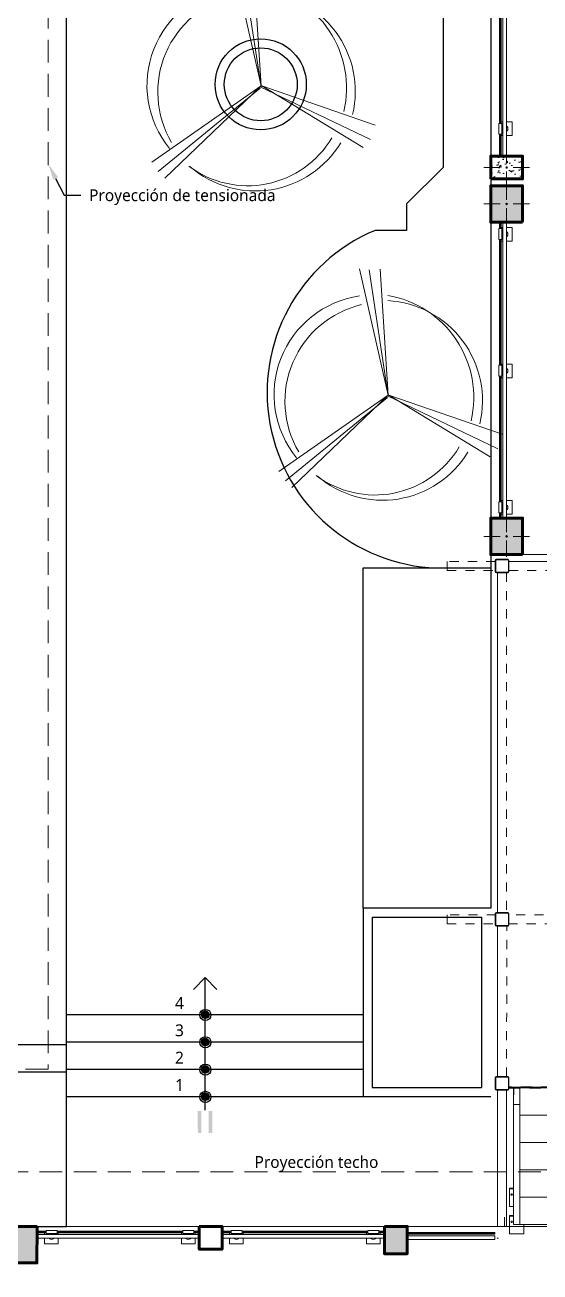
# Model space of a CAD drawing. Header units: metres. Extents: x 28 to 239, y -1 to 113.
# Drawn here: x 114.63 to 120.28, y 47.49 to 61.18 of the extents above; entities that cross this region are included whole.
import ezdxf
from ezdxf import colors
from ezdxf.entities.mleader import LeaderData, LeaderLine
from ezdxf.math import Vec2, Vec3

# ---------------------------------------------------------------- set-up
doc = ezdxf.new("R2010")
doc.units = ezdxf.units.M
doc.linetypes.add('DASHED2', pattern=[0.375, 0.25, -0.125])
doc.linetypes.add('HIDDEN2', pattern=[0.1875, 0.125, -0.0625])
for name, color, linetype, lineweight in [('0-ARBOL', 64, 'Continuous', 0), ('A-FLOR-HRAL', 11, 'Continuous', 9), ('COLUMNAS 50', 32, 'Continuous', 70), ('GRAFO 0 BLANCO', 7, 'Continuous', 0), ('GRAFO00', 7, 'Continuous', 0), ('letras sr', 7, 'Continuous', 5), ('MK-LINEAS GENERALES', 7, 'Continuous', 0), ('Proyeccciones', 1, 'DASHED2', 18), ('proyecciones', 1, 'DASHED2', 5)]:
    doc.layers.add(name, color=color, linetype=linetype, lineweight=lineweight)
doc.layers.add('Proyección de Vigueta de metal', color=40, linetype='HIDDEN2')
doc.styles.add('Generales', font='trebuc.ttf', dxfattribs={"height": 0.1})

# ---------------------------------------------------------------- blocks, each defined once
blk = doc.blocks.new('columna pasillos')
at = {"layer": 'GRAFO 0 BLANCO'}
h = blk.add_hatch(dxfattribs=at)
h.set_pattern_fill('AR-CONC', color=256, scale=0.024, angle=-90)
h.set_pattern_definition([(320, (0, 0), (-0.015060515, -0.17214244), [0.018, -0.198]), (265, (0, 0), (0.18052611, 0.03330032), [0.0144, -0.1584]), (10.45144, (-0.00126, -0.01435), (0.1654656, -0.13884213), [0.01529765, -0.16827411]), (316.1842, (0.048, -7e-10), (-0.03972463, -0.25613792), [0.027, -0.297]), (6.63563, (0.0447, -0.02134), (0.23378846, -0.22431887), [0.02294648, -0.2524113]), (261.18416, (0.048, -7e-10), (0.23378846, -0.22431887), [0.0216, -0.2376]), (291, (0.036, -0.024), (-0.096628536, -0.14325769), [0.018, -0.198]), (236, (0.036, -0.024), (0.17403601, -0.05839568), [0.0144, -0.1584]), (341.45144, (0.02795, -0.03594), (0.07740747, -0.20165337), [0.01529765, -0.16827411]), (307.5, (0, 0), (0.079894525, -0.002918366), [0, -0.15648, 0, -0.1608, 0, -0.159]), (277.5, (0, 0), (0.09465881, -0.06313669), [0, -0.09168, 0, -0.15288, 0, -0.0606]), (237.5, (7e-10, 0.05352), (-0.005413171, -0.128117385), [0, -0.06, 0, -0.1872, 0, -0.2484]), (227.5, (1e-09, 0.07752), (0.024025194, -0.13996468), [0, -0.078, 0, -0.12432, 0, -0.1764])])
h.paths.add_polyline_path([(-235.535, 35.024), (-235.785, 35.024), (-235.785, 34.674), (-235.535, 34.674)])
h.paths.add_polyline_path([(-235.651, 34.849, -1), (-235.668, 34.849, -1)], flags=16)
at = {"layer": 'COLUMNAS 50', "color": 1, "linetype": 'Continuous', "lineweight": 9}
for p, q in [((-235.66, 35.099), (-235.66, 34.919)), ((-235.705, 34.849), (-235.885, 34.849)), ((-235.66, 34.779), (-235.66, 34.599)), ((-235.615, 34.849), (-235.435, 34.849))]:
    blk.add_line(p, q, dxfattribs=at)
at = {"layer": 'COLUMNAS 50', "linetype": 'Continuous'}
blk.add_lwpolyline([(-235.785, 35.024), (-235.535, 35.024), (-235.535, 34.674), (-235.785, 34.674)], close=True, dxfattribs=at)
at = {"layer": 'COLUMNAS 50', "color": 1, "linetype": 'Continuous', "lineweight": 9}
blk.add_circle((-235.66, 34.849), 0.00871, dxfattribs=at)
blk.add_point((-235.66, 34.849), dxfattribs=at)
blk = doc.blocks.new('Barandilla - 50 x 12mm-V62-Nivel 2')
at = {"layer": 'A-FLOR-HRAL'}
for p, q in [((-27, 93), (-88, 93)), ((-88, 93), (-88, 18)), ((-88, 18), (-88, -57)), ((34, 93), (13, 93)), ((25, 3), (25, 34)), ((27, 79), (57, 79)), ((27, 79), (27, -40)), ((57, 79), (57, -40)), ((-88, -57), (-27, -57)), ((13, -57), (34, -57)), ((57, -40), (27, -40))]:
    blk.add_line(p, q, dxfattribs=at)
for centre, radius, start, end in [((-1, 18), 39.4, 144.0345, 215.4043), ((-19, -78), 120, 93.5659, 96.3187), ((-19, -78), 120, 68.282, 74.1525), ((-18, 114), 120, 285.3761, 291.1568), ((-18, 114), 120, 263.1201, 265.9891)]:
    blk.add_arc(centre, radius, start, end, dxfattribs=at)
blk = doc.blocks.new('Barandilla - 50 x 12mm-V63-Nivel 2')
at = {"layer": 'A-FLOR-HRAL'}
for p, q in [((-27, 93), (-88, 93)), ((-88, 93), (-88, 18)), ((-88, 18), (-88, -57)), ((34, 93), (13, 93)), ((25, 3), (25, 34)), ((27, 79), (57, 79)), ((27, 79), (27, -40)), ((57, 79), (57, -40)), ((-88, -57), (-27, -57)), ((13, -57), (34, -57)), ((57, -40), (27, -40))]:
    blk.add_line(p, q, dxfattribs=at)
for centre, radius, start, end in [((-1, 18), 39.4, 144.0345, 215.4043), ((-19, -78), 120, 93.584, 96.3187), ((-19, -78), 120, 68.282, 74.186), ((-18, 114), 120, 285.3497, 291.1568), ((-18, 114), 120, 263.1201, 265.9625)]:
    blk.add_arc(centre, radius, start, end, dxfattribs=at)
blk = doc.blocks.new('Barandilla - Barandilla-616086-Nivel 2')
at = {"layer": 'A-FLOR-HRAL'}
for p, q in [((106988, 39643), (107089, 39643)), ((106988, 39635), (107089, 39635)), ((106988, 39633), (107089, 39633)), ((106988, 39625), (107089, 39625)), ((108769, 39605), (106988, 39605)), ((106988, 39565), (108769, 39565)), ((107208, 39643), (108589, 39643)), ((107208, 39635), (108589, 39635)), ((107208, 39633), (108589, 39633)), ((107208, 39625), (108589, 39625)), ((108708, 39643), (108769, 39643)), ((108708, 39635), (108769, 39635)), ((108708, 39633), (108769, 39633)), ((108708, 39625), (108769, 39625))]:
    blk.add_line(p, q, dxfattribs=at)
at = {"extrusion": (0, 0, -1), "zscale": -1, "rotation": 90.00000000000027}
for name, p in [('Barandilla - 50 x 12mm-V63-Nivel 2', (-107128, 39591)), ('Barandilla - 50 x 12mm-V62-Nivel 2', (-108628, 39591))]:
    blk.add_blockref(name, p, dxfattribs=at)
blk = doc.blocks.new('Barandilla - 50 x 12mm-V64-Nivel 2')
at = {"layer": 'A-FLOR-HRAL'}
for p, q in [((-27, 93), (-88, 93)), ((-88, 93), (-88, 18)), ((-88, 18), (-88, -57)), ((34, 93), (13, 93)), ((25, 3), (25, 34)), ((27, 79), (57, 79)), ((27, 79), (27, -40)), ((57, 79), (57, -40)), ((-88, -57), (-27, -57)), ((13, -57), (34, -57)), ((57, -40), (27, -40))]:
    blk.add_line(p, q, dxfattribs=at)
for centre, radius, start, end in [((-1, 18), 39.4, 144.0345, 215.4043), ((-19, -78), 120, 93.566, 96.3187), ((-19, -78), 120, 68.282, 74.1525), ((-18, 114), 120, 285.3761, 291.1568), ((-18, 114), 120, 263.1201, 265.989)]:
    blk.add_arc(centre, radius, start, end, dxfattribs=at)
blk = doc.blocks.new('Barandilla - 50 x 12mm-V65-Nivel 2')
at = {"layer": 'A-FLOR-HRAL'}
for p, q in [((-27, 93), (-88, 93)), ((-88, 93), (-88, 18)), ((-88, 18), (-88, -57)), ((34, 93), (13, 93)), ((25, 3), (25, 34)), ((27, 79), (57, 79)), ((27, 79), (27, -40)), ((57, 79), (57, -40)), ((-88, -57), (-27, -57)), ((13, -57), (34, -57)), ((57, -40), (27, -40))]:
    blk.add_line(p, q, dxfattribs=at)
for centre, radius, start, end in [((-1, 18), 39.4, 144.0345, 215.4043), ((-19, -78), 120, 93.584, 96.3187), ((-19, -78), 120, 68.282, 74.1859), ((-18, 114), 120, 285.3497, 291.1568), ((-18, 114), 120, 263.1201, 265.9625)]:
    blk.add_arc(centre, radius, start, end, dxfattribs=at)
blk = doc.blocks.new('Barandilla - Barandilla-616161-Nivel 2')
at = {"layer": 'A-FLOR-HRAL'}
for p, q in [((104958, 39643), (105058, 39643)), ((104958, 39635), (105058, 39635)), ((104958, 39633), (105058, 39633)), ((104958, 39625), (105058, 39625)), ((106738, 39605), (104958, 39605)), ((104958, 39565), (106738, 39565)), ((105177, 39643), (106558, 39643)), ((105177, 39635), (106558, 39635)), ((105177, 39633), (106558, 39633)), ((105177, 39625), (106558, 39625)), ((106677, 39643), (106738, 39643)), ((106677, 39635), (106738, 39635)), ((106677, 39633), (106738, 39633)), ((106677, 39625), (106738, 39625))]:
    blk.add_line(p, q, dxfattribs=at)
at = {"extrusion": (0, 0, -1), "zscale": -1, "rotation": 90.00000000000027}
for name, p in [('Barandilla - 50 x 12mm-V65-Nivel 2', (-105098, 39591)), ('Barandilla - 50 x 12mm-V64-Nivel 2', (-106598, 39591))]:
    blk.add_blockref(name, p, dxfattribs=at)
blk = doc.blocks.new('Barandilla - Barandilla-616859-Nivel 2')
at = {"layer": 'A-FLOR-HRAL'}
for p, q in [((109979, 39628), (109019, 39628)), ((109979, 39620), (109019, 39620)), ((109979, 39618), (109019, 39618)), ((109979, 39610), (109019, 39610)), ((109979, 39590), (109019, 39590)), ((109979, 39628), (109979, 39620)), ((109979, 39620), (109979, 39618)), ((109979, 39618), (109979, 39610)), ((109979, 39590), (109979, 39550)), ((109019, 39550), (109979, 39550))]:
    blk.add_line(p, q, dxfattribs=at)
blk = doc.blocks.new('Barandilla - 50 x 12mm-V29-Nivel 2')
at = {"layer": 'A-FLOR-HRAL'}
for p, q in [((-27, 93), (-88, 93)), ((-88, 93), (-88, 18)), ((-88, 18), (-88, -57)), ((34, 93), (13, 93)), ((25, 3), (25, 34)), ((27, 79), (57, 79)), ((27, 79), (27, -40)), ((57, 79), (57, -40)), ((-88, -57), (-27, -57)), ((13, -57), (34, -57)), ((57, -40), (27, -40))]:
    blk.add_line(p, q, dxfattribs=at)
for centre, radius, start, end in [((-1, 18), 39.4, 144.0345, 215.4043), ((-19, -78), 120, 93.5416, 96.3187), ((-19, -78), 120, 68.282, 74.197), ((-18, 114), 120, 285.3258, 291.1568), ((-18, 114), 120, 263.1201, 266.0119)]:
    blk.add_arc(centre, radius, start, end, dxfattribs=at)
blk = doc.blocks.new('Barandilla - 50 x 12mm-V8-Nivel 2')
at = {"layer": 'A-FLOR-HRAL'}
for p, q in [((-27, 93), (-88, 93)), ((-88, 93), (-88, 18)), ((-88, 18), (-88, -57)), ((34, 93), (13, 93)), ((25, 3), (25, 34)), ((27, 79), (57, 79)), ((27, 79), (27, -40)), ((57, 79), (57, -40)), ((-88, -57), (-27, -57)), ((13, -57), (34, -57)), ((57, -40), (27, -40))]:
    blk.add_line(p, q, dxfattribs=at)
for centre, radius, start, end in [((-1, 18), 39.4, 144.0345, 215.4043), ((-19, -78), 120, 93.584, 96.3187), ((-19, -78), 120, 68.282, 74.1525), ((-18, 114), 120, 285.3761, 291.1568), ((-18, 114), 120, 263.1201, 265.9625)]:
    blk.add_arc(centre, radius, start, end, dxfattribs=at)
blk = doc.blocks.new('Barandilla - Barandilla-594491-Nivel 2')
at = {"layer": 'A-FLOR-HRAL'}
for p, q in [((109974, 53579), (109974, 53300)), ((109982, 53579), (109982, 53300)), ((109984, 53579), (109984, 53300)), ((109992, 53579), (109992, 53300)), ((110013, 53579), (110013, 51441)), ((110053, 51441), (110053, 53579)), ((109974, 53181), (109974, 51800)), ((109982, 53181), (109982, 51800)), ((109984, 53181), (109984, 51800)), ((109992, 53181), (109992, 51800)), ((109974, 51681), (109974, 51441)), ((109982, 51681), (109982, 51441)), ((109984, 51681), (109984, 51441)), ((109992, 51681), (109992, 51441))]:
    blk.add_line(p, q, dxfattribs=at)
at = {"rotation": 180}
for name, p in [('Barandilla - 50 x 12mm-V8-Nivel 2', (110026, 53260)), ('Barandilla - 50 x 12mm-V29-Nivel 2', (110026, 51760))]:
    blk.add_blockref(name, p, dxfattribs=at)
blk = doc.blocks.new('Barandilla - 50 x 12mm-V36-Nivel 2')
at = {"layer": 'A-FLOR-HRAL'}
for p, q in [((-27, 93), (-88, 93)), ((-88, 93), (-88, 18)), ((-88, 18), (-88, -57)), ((34, 93), (13, 93)), ((25, 3), (25, 34)), ((27, 79), (57, 79)), ((27, 79), (27, -40)), ((57, 79), (57, -40)), ((-88, -57), (-27, -57)), ((13, -57), (34, -57)), ((57, -40), (27, -40))]:
    blk.add_line(p, q, dxfattribs=at)
for centre, radius, start, end in [((-1, 18), 39.4, 144.0345, 215.4043), ((-19, -78), 120, 93.5733, 96.3187), ((-19, -78), 120, 68.282, 74.1525), ((-18, 114), 120, 285.3761, 291.1568), ((-18, 114), 120, 263.1201, 265.9778)]:
    blk.add_arc(centre, radius, start, end, dxfattribs=at)
blk = doc.blocks.new('Barandilla - 50 x 12mm-V37-Nivel 2')
at = {"layer": 'A-FLOR-HRAL'}
for p, q in [((-27, 93), (-88, 93)), ((-88, 93), (-88, 18)), ((-88, 18), (-88, -57)), ((34, 93), (13, 93)), ((25, 3), (25, 34)), ((27, 79), (57, 79)), ((27, 79), (27, -40)), ((57, 79), (57, -40)), ((-88, -57), (-27, -57)), ((13, -57), (34, -57)), ((57, -40), (27, -40))]:
    blk.add_line(p, q, dxfattribs=at)
for centre, radius, start, end in [((-1, 18), 39.4, 144.0345, 215.4043), ((-19, -78), 120, 93.584, 96.3187), ((-19, -78), 120, 68.282, 74.1716), ((-18, 114), 120, 285.3608, 291.1568), ((-18, 114), 120, 263.1201, 265.9625)]:
    blk.add_arc(centre, radius, start, end, dxfattribs=at)
blk = doc.blocks.new('Barandilla - Barandilla-595304-Nivel 2')
at = {"layer": 'A-FLOR-HRAL'}
for p, q in [((109974, 50716), (109974, 50646)), ((109982, 50716), (109982, 50646)), ((109984, 50716), (109984, 50646)), ((109992, 50716), (109992, 50646)), ((110013, 50716), (110013, 47467)), ((110053, 47467), (110053, 50716)), ((109974, 50527), (109974, 49146)), ((109982, 50527), (109982, 49146)), ((109984, 50527), (109984, 49146)), ((109992, 50527), (109992, 49146)), ((109974, 49027), (109974, 47646)), ((109982, 49027), (109982, 47646)), ((109984, 49027), (109984, 47646)), ((109992, 49027), (109992, 47646)), ((109974, 47527), (109974, 47467)), ((109982, 47527), (109982, 47467)), ((109984, 47527), (109984, 47467)), ((109992, 47527), (109992, 47467))]:
    blk.add_line(p, q, dxfattribs=at)
at = {"extrusion": (0, 0, -1), "zscale": -1}
for name, p in [('Barandilla - 50 x 12mm-V36-Nivel 2', (-110026, 50566)), ('Barandilla - 50 x 12mm-V8-Nivel 2', (-110026, 49066)), ('Barandilla - 50 x 12mm-V37-Nivel 2', (-110026, 47566))]:
    blk.add_blockref(name, p, dxfattribs=at)
blk = doc.blocks.new('ar7')
for p, q in [((88.08, 37.82), (92, 20.48)), ((89.38, 37.71), (92, 20.38)), ((92, 20.48), (90.88, 37.79)), ((92, 20.48), (77, 10.03)), ((77.89, 8.72), (91.9, 20.18)), ((78.78, 7.81), (92, 20.48)), ((91.9, 20.38), (107.03, 13.13)), ((92.1, 20.48), (106.02, 12.04)), ((107.65, 15.12), (92.1, 20.48))]:
    blk.add_line(p, q)
for centre, radius, start, end in [((90.04, 20.56), 13.7, 98.3934, 219.1798), ((91.48, 19.64), 13.65, 103.3596, 210.5357), ((91.18, 19.74), 13.76, 346.6212, 86.8408), ((89.55, 20.2), 14.19, 346.8452, 80.3119), ((90.17, 20.21), 13.43, 233.0435, 329.4406), ((91.22, 19.74), 13.68, 229.263, 328.8764)]:
    blk.add_arc(centre, radius, start, end)

msp = doc.modelspace()

# ---------------------------------------------------------------- hatches: boundary and pattern name
at = {"true_color": 0xc7c8ca}
for points in [[(116.58, 50.341, 1), (116.639, 50.282, 1)], [(116.58, 50.282, 1), (116.639, 50.341, 1)], [(116.58, 50.041, 1), (116.639, 49.982, 1)], [(116.58, 49.982, 1), (116.639, 50.041, 1)], [(116.58, 49.741, 1), (116.639, 49.682, 1)], [(116.58, 49.682, 1), (116.639, 49.741, 1)], [(116.58, 49.441, 1), (116.639, 49.382, 1)], [(116.58, 49.382, 1), (116.639, 49.441, 1)]]:
    msp.add_hatch(color=9, dxfattribs=at).paths.add_polyline_path(points)
h = msp.add_hatch(color=9, dxfattribs=at)
h.paths.add_polyline_path([(116.527, 49.254), (116.567, 49.254), (116.568, 49.014), (116.528, 49.014)])
h.paths.add_polyline_path([(116.647, 49.255), (116.687, 49.255), (116.688, 49.015), (116.648, 49.015)])
at = {"layer": 'GRAFO 0 BLANCO', "true_color": 0x939598}
h = msp.add_hatch(color=252, dxfattribs=at)
h.dxf.hatch_style = 1
h.paths.add_polyline_path([(119.741, 59.012), (120.091, 59.012), (120.091, 59.412), (119.741, 59.412)])
h = msp.add_hatch(color=252, dxfattribs=at)
h.dxf.hatch_style = 1
h.paths.add_polyline_path([(119.741, 55.363), (120.091, 55.363), (120.091, 55.763), (119.741, 55.763)])
h = msp.add_hatch(color=252, dxfattribs=at)
h.dxf.hatch_style = 1
h.paths.add_polyline_path([(118.575, 47.988), (118.825, 47.988), (118.825, 47.688), (118.575, 47.688)])
h.paths.add_polyline_path([(114.764, 47.988), (114.514, 47.988), (114.513, 47.588), (114.763, 47.588)])
h.paths.add_polyline_path([(110.174, 47.988), (109.924, 47.988), (109.923, 47.588), (110.173, 47.588)])
h.paths.add_polyline_path([(105.888, 47.988), (106.138, 47.988), (106.138, 47.688), (105.888, 47.688)])
h.paths.add_polyline_path([(101.28, 47.988), (101.53, 47.988), (101.53, 47.688), (101.28, 47.688)])
h.paths.add_polyline_path([(97.221, 47.988), (97.471, 47.988), (97.471, 47.688), (97.221, 47.688)])
h.paths.add_polyline_path([(93.266, 47.988), (93.516, 47.988), (93.516, 47.688), (93.266, 47.688)])

# ---------------------------------------------------------------- linework, layer by layer
at = {"color": 9, "true_color": 0xc7c8ca}
for p, q in [((119.218, 61.435), (119.218, 59.614)), ((119.218, 59.614), (118.818, 59.214)), ((118.818, 59.214), (118.818, 58.921)), ((118.818, 58.921), (118.472, 58.921)), ((118.341, 51.483), (118.341, 49.412)), ((118.441, 51.383), (118.441, 49.512)), ((118.441, 51.383), (119.641, 51.383)), ((119.641, 51.383), (119.641, 49.512)), ((116.609, 50.719), (116.48, 50.59)), ((116.609, 49.263), (116.609, 50.719)), ((116.609, 50.719), (116.738, 50.59)), ((118.341, 50.312), (115.085, 50.312)), ((115.086, 47.988), (115.085, 50.312)), ((118.341, 50.012), (115.085, 50.012)), ((118.341, 49.712), (115.085, 49.712)), ((115.086, 49.68), (91.857, 49.68)), ((118.441, 49.512), (119.641, 49.512)), ((91.857, 47.988), (115.086, 47.988))]:
    msp.add_line(p, q, dxfattribs=at)
msp.add_line((119.991, 49.508), (119.991, 49.432))
for points in [[(113.886, 68.589), (113.885, 49.985), (115.085, 49.984), (115.086, 69.588), (113.886, 69.59), (113.886, 69.589)], [(119.741, 69.001), (119.741, 55.216)], [(119.148, 55.216), (119.741, 55.216)], [(119.741, 49.412), (115.086, 49.412)]]:
    msp.add_lwpolyline(points, dxfattribs=at)
msp.add_lwpolyline([(119.741, 51.483), (118.341, 51.483), (118.341, 55.216), (119.741, 55.216)], close=True, dxfattribs=at)
for centre, radius in [((117.218, 60.525), 0.5), ((117.218, 60.525), 0.4), ((116.611, 50.31), 0.061), ((116.609, 50.312), 0.042), ((116.609, 50.312), 0.042), ((116.609, 50.312), 0.042), ((116.609, 50.312), 0.042), ((116.611, 50.01), 0.061), ((116.609, 50.012), 0.042), ((116.609, 50.012), 0.042), ((116.609, 50.012), 0.042), ((116.609, 50.012), 0.042), ((116.611, 49.71), 0.061), ((116.609, 49.712), 0.042), ((116.609, 49.712), 0.042), ((116.609, 49.712), 0.042), ((116.609, 49.712), 0.042), ((116.611, 49.41), 0.061), ((116.609, 49.412), 0.042), ((116.609, 49.412), 0.042), ((116.609, 49.412), 0.042), ((116.609, 49.412), 0.042)]:
    msp.add_circle(centre, radius, dxfattribs=at)
msp.add_arc((119.216, 57.143), 1.928, 112.7036, 267.9831, dxfattribs=at)
at = {"layer": 'COLUMNAS 50', "color": 1, "linetype": 'Continuous', "lineweight": 9}
for p, q in [((119.916, 59.257), (119.916, 59.437)), ((119.666, 59.212), (119.846, 59.212)), ((119.916, 59.167), (119.916, 58.987)), ((119.986, 59.212), (120.166, 59.212)), ((119.916, 55.608), (119.916, 55.788)), ((119.846, 55.563), (119.666, 55.563)), ((119.916, 55.518), (119.916, 55.338)), ((119.986, 55.563), (120.166, 55.563))]:
    msp.add_line(p, q, dxfattribs=at)
at = {"layer": 'COLUMNAS 50', "linetype": 'Continuous'}
for points in [[(120.091, 59.012), (120.091, 59.412), (119.741, 59.412), (119.741, 59.012)], [(120.091, 55.363), (120.091, 55.763), (119.741, 55.763), (119.741, 55.363)], [(114.764, 47.988), (114.514, 47.988), (114.513, 47.588), (114.763, 47.588)]]:
    msp.add_lwpolyline(points, close=True, dxfattribs=at)
for points in [[(116.544, 47.988), (116.794, 47.988), (116.794, 47.738), (116.544, 47.738), (116.544, 47.988)], [(118.575, 47.988), (118.825, 47.988), (118.825, 47.688), (118.575, 47.688), (118.575, 47.988)]]:
    msp.add_lwpolyline(points, dxfattribs=at)
at = {"layer": 'COLUMNAS 50', "color": 1, "linetype": 'Continuous', "lineweight": 9}
for centre in [(119.916, 59.212), (119.916, 55.563)]:
    msp.add_circle(centre, 0.00871, dxfattribs=at)
for p in [(119.916, 59.212), (119.916, 55.563)]:
    msp.add_point(p, dxfattribs=at)
at = {"layer": 'GRAFO 0 BLANCO'}
for p, q in [((123.041, 55.363), (120.091, 55.363)), ((123.121, 55.288), (119.941, 55.288)), ((119.816, 55.163), (119.816, 51.427)), ((119.816, 49.627), (119.816, 51.283)), ((119.816, 47.988), (119.816, 49.483)), ((119.916, 47.988), (119.916, 49.483))]:
    msp.add_line(p, q, dxfattribs=at)
at = {"layer": 'GRAFO 0 BLANCO', "color": 251, "true_color": 0x636466}
for p, q in [((119.891, 48.088), (119.891, 47.988)), ((119.941, 47.988), (123.176, 47.988))]:
    msp.add_line(p, q, dxfattribs=at)
at = {"layer": 'GRAFO 0 BLANCO'}
for points in [[(119.741, 55.363), (130.141, 55.363), (130.141, 88.287), (119.741, 88.287), (119.741, 55.363)], [(93.266, 47.988), (133.208, 47.988), (133.208, 38.996), (93.266, 38.996), (93.266, 47.988)]]:
    msp.add_lwpolyline(points, dxfattribs=at)
at = {"layer": 'GRAFO 0 BLANCO', "color": 7}
msp.add_lwpolyline([(119.741, 59.012), (119.741, 55.763)], dxfattribs=at)
at = {"layer": 'GRAFO00', "color": 252, "linetype": 'DASHED2', "lineweight": 0}
msp.add_lwpolyline([(92.666, 48.588), (133.808, 48.588), (133.808, 38.296), (92.666, 38.296)], close=True, dxfattribs=at)
at = {"layer": 'MK-LINEAS GENERALES', "color": 7, "linetype": 'Continuous'}
for p, q in [((119.741, 55.363), (119.991, 55.363)), ((119.804, 55.313), (119.928, 55.313)), ((119.791, 55.188), (119.791, 55.301)), ((119.791, 55.176), (119.791, 55.188)), ((119.797, 55.188), (119.797, 55.301)), ((119.797, 55.176), (119.797, 55.188)), ((119.804, 55.307), (119.928, 55.307)), ((119.935, 55.301), (119.935, 55.288)), ((119.935, 55.288), (119.935, 55.176)), ((119.941, 55.301), (119.941, 55.288)), ((119.941, 55.288), (119.941, 55.176)), ((119.916, 55.17), (119.804, 55.17)), ((119.916, 55.163), (119.804, 55.163)), ((119.928, 55.17), (119.916, 55.17)), ((119.928, 55.163), (119.916, 55.163)), ((119.791, 51.308), (119.791, 51.421)), ((119.797, 51.308), (119.797, 51.421)), ((119.804, 51.433), (119.916, 51.433)), ((119.804, 51.427), (119.916, 51.427)), ((119.916, 51.433), (119.928, 51.433)), ((119.916, 51.427), (119.928, 51.427)), ((119.935, 51.421), (119.935, 51.408)), ((119.935, 51.408), (119.935, 51.285)), ((119.941, 51.421), (119.941, 51.408)), ((119.941, 51.408), (119.941, 51.296)), ((119.791, 51.296), (119.791, 51.308)), ((119.797, 51.296), (119.797, 51.308)), ((119.928, 51.29), (119.804, 51.29)), ((119.928, 51.283), (119.804, 51.283)), ((119.791, 49.496), (119.791, 49.621)), ((119.797, 49.496), (119.797, 49.621)), ((119.804, 49.633), (119.816, 49.633)), ((119.804, 49.627), (119.816, 49.627)), ((119.816, 49.633), (119.928, 49.633)), ((119.816, 49.627), (119.928, 49.627)), ((119.935, 49.621), (119.935, 49.508)), ((119.941, 49.621), (119.941, 49.508)), ((119.916, 49.49), (119.804, 49.49)), ((119.916, 49.483), (119.804, 49.483)), ((119.928, 49.49), (119.916, 49.49)), ((119.928, 49.483), (119.916, 49.483)), ((119.935, 49.508), (119.935, 49.496)), ((123.121, 49.515), (119.941, 49.515)), ((119.941, 49.508), (119.941, 49.496)), ((119.941, 49.508), (123.121, 49.508)), ((119.991, 49.508), (119.991, 48.008)), ((120.061, 49.508), (120.061, 48.008)), ((121.511, 49.508), (120.061, 49.508)), ((120.061, 49.328), (119.991, 49.328)), ((121.511, 49.208), (120.061, 49.208)), ((121.581, 48.908), (120.061, 48.908)), ((121.582, 48.608), (120.061, 48.608)), ((119.946, 48.208), (119.946, 48.408)), ((119.991, 48.408), (119.946, 48.408)), ((119.991, 48.402), (119.946, 48.402)), ((119.991, 48.208), (119.946, 48.208)), ((121.511, 48.308), (120.061, 48.308)), ((119.946, 47.908), (119.946, 48.108)), ((119.991, 48.108), (119.946, 48.108)), ((119.991, 48.102), (119.946, 48.102)), ((123.101, 48.008), (119.991, 48.008)), ((120.106, 47.908), (120.106, 48.008)), ((120.106, 47.908), (119.946, 47.908))]:
    msp.add_line(p, q, dxfattribs=at)
for centre in [(119.971, 48.338), (119.971, 48.038)]:
    msp.add_circle(centre, 0.00833, dxfattribs=at)
for centre, radius, start, end in [((119.804, 55.301), 0.0126, 90, 180), ((119.928, 55.301), 0.0126, 0, 90), ((119.804, 55.176), 0.0126, 180, 270), ((119.804, 55.301), 0.0063, 90, 180), ((119.804, 55.176), 0.0063, 180, 270), ((119.928, 55.301), 0.0063, 0, 90), ((119.928, 55.176), 0.0126, 270, 0), ((119.928, 55.176), 0.0063, 270, 0), ((119.804, 51.421), 0.0126, 90, 180), ((119.804, 51.421), 0.0063, 90, 180), ((119.928, 51.421), 0.0126, 0, 90), ((119.928, 51.421), 0.0063, 0, 90), ((119.804, 51.296), 0.0126, 180, 270), ((119.804, 51.296), 0.0063, 180, 270), ((119.928, 51.296), 0.0126, 270, 360), ((119.928, 51.296), 0.0063, 270, 0), ((119.804, 49.621), 0.0126, 90, 180), ((119.804, 49.621), 0.0063, 90, 180), ((119.928, 49.621), 0.0126, 0, 90), ((119.928, 49.621), 0.0063, 0, 90), ((119.804, 49.496), 0.0126, 180, 270), ((119.804, 49.496), 0.0063, 180, 270), ((119.928, 49.496), 0.0126, 270, 0), ((119.928, 49.496), 0.0063, 270, 0)]:
    msp.add_arc(centre, radius, start, end, dxfattribs=at)
at = {"layer": 'Proyeccciones'}
msp.add_lwpolyline([(84.886, 69.639), (114.886, 69.639), (114.886, 49.715), (84.886, 49.715)], close=True, dxfattribs=at)
at = {"layer": 'proyecciones', "linetype": 'HIDDEN2', "ltscale": 0.5}
for p, q in [((119.791, 55.288), (119.263, 55.288)), ((119.263, 55.282), (119.263, 55.195)), ((119.263, 55.188), (119.791, 55.188)), ((119.941, 55.188), (123.121, 55.188)), ((119.916, 55.163), (119.916, 51.427)), ((119.797, 51.408), (119.263, 51.408)), ((119.263, 51.402), (119.263, 51.315)), ((123.121, 51.408), (119.935, 51.408)), ((119.263, 51.308), (119.797, 51.308)), ((119.916, 49.633), (119.917, 51.283)), ((119.935, 51.308), (123.121, 51.308))]:
    msp.add_line(p, q, dxfattribs=at)
for centre, radius, start, end in [((119.344, 55.283), 0.0812, 176.6106, 181.1272), ((119.344, 55.193), 0.0812, 178.8725, 183.3897), ((119.344, 51.403), 0.0812, 176.6104, 181.1274), ((119.304, 51.403), 0.0405, 176.6067, 181.1396), ((119.344, 51.313), 0.0812, 178.8726, 183.3896), ((119.304, 51.314), 0.0405, 178.8604, 183.3933)]:
    msp.add_arc(centre, radius, start, end, dxfattribs=at)
at = {"layer": 'Proyección de Vigueta de metal'}
for p, q in [((123.121, 49.515), (119.941, 49.515)), ((119.941, 49.508), (123.121, 49.508)), ((119.816, 47.86), (119.816, 47.864))]:
    msp.add_line(p, q, dxfattribs=at)
msp.add_arc((119.821, 47.915), 0.0548, 264.9578, 271.6729, dxfattribs=at)

# ---------------------------------------------------------------- block references
at = {"layer": '0-ARBOL', "xscale": 0.07993948551003836, "yscale": 0.07993948551003836, "zscale": 0.07993948551003836}
for p in [(109.867, 58.87), (111.262, 55.475)]:
    msp.add_blockref('ar7', p, dxfattribs=at)
at = {"layer": 'A-FLOR-HRAL', "xscale": 0.001, "yscale": 0.001, "zscale": 0.001}
for name, p in [('Barandilla - Barandilla-594491-Nivel 2', (9.863, 8.296)), ('Barandilla - Barandilla-595304-Nivel 2', (9.863, 8.296)), ('Barandilla - Barandilla-616161-Nivel 2', (9.806, 8.294)), ('Barandilla - Barandilla-616086-Nivel 2', (9.806, 8.294)), ('Barandilla - Barandilla-616859-Nivel 2', (9.806, 8.294))]:
    msp.add_blockref(name, p, dxfattribs=at)
at = {"layer": 'COLUMNAS 50', "rotation": 89.99999999999999}
msp.add_blockref('columna pasillos', (154.765, 295.272), dxfattribs=at)

# ---------------------------------------------------------------- texts
at = {"color": 9, "true_color": 0xc7c8ca, "char_height": 0.115, "width": 0.4449, "attachment_point": 1, "style": 'Generales'}
for s, insert in [('{\\H1.13043x;4}', (116.278, 50.506)), ('{\\H1.13043x;3}', (116.278, 50.206)), ('{\\H1.13043x;2}', (116.278, 49.906)), ('{\\H1.13043x;1}', (116.278, 49.606))]:
    msp.add_mtext(s, dxfattribs=dict(at, insert=insert))
at = {"layer": 'letras sr', "insert": (117.15, 48.76), "char_height": 0.13, "attachment_point": 1, "style": 'Generales'}
msp.add_mtext('Proyección techo ', dxfattribs=at)

# ---------------------------------------------------------------- leaders
at = {"layer": 'letras sr'}
ml = msp.add_multileader_mtext('Standard', dxfattribs=at)
ml.set_content('Proyección de tensionada', color=256, style='Generales')
ml.set_leader_properties()
ml.build(insert=Vec2(0, 0))
ml.multileader.update_dxf_attribs({"text_right_attachment_type": 6, "dogleg_length": 0.36, "arrow_head_size": 0.18})
ctx = ml.context
ctx.base_point, ctx.char_height, ctx.arrow_head_size, ctx.landing_gap_size, ctx.plane_origin = Vec3(115.245, 59.307), 0.13, 0.18, 0.09, Vec3(114.175, 59.988)
ctx.right_attachment = 6
notes = []
notes.append((ctx, [(1, (1, 1, 0), (115.062, 59.307), (1, 0), 0.183, [(0, [(114.886, 59.652)], 0, [])])]))
ctx.mtext.insert, ctx.mtext.rotation, ctx.mtext.width, ctx.mtext.flow_direction = Vec3(115.335, 59.373), 6.283185, 1.98102, 5
for ctx, leaders in notes:
    for number, flags, end, landing, length, lines in leaders:
        leader = LeaderData()
        leader.index, (leader.has_last_leader_line, leader.has_dogleg_vector, leader.attachment_direction) = number, flags
        leader.last_leader_point, leader.dogleg_vector, leader.dogleg_length = Vec3(end), Vec3(landing), length
        for number, points, colour, breaks in lines:
            line = LeaderLine()
            line.index, line.vertices, line.color, line.breaks = number, Vec3.list(points), colors.encode_raw_color(colour), breaks
            leader.lines.append(line)
        ctx.leaders.append(leader)

doc.saveas('drawing.dxf')
